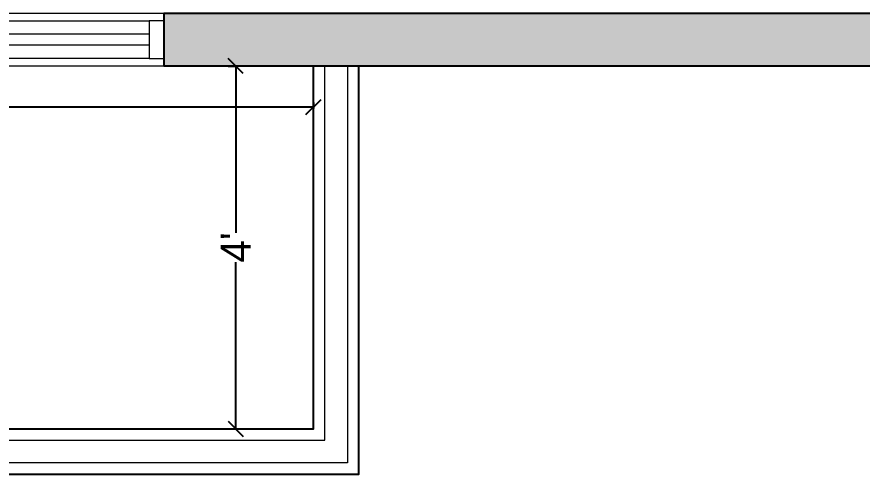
# Model space of a CAD drawing. Header units: inches. Extents: x 18646 to 39869, y 2287 to 7833.
# Drawn here: x 22524.7 to 22636.6, y 3786.6 to 3847.1 of the extents above; entities that cross this region are included whole.
import ezdxf

# ---------------------------------------------------------------- set-up
doc = ezdxf.new("R2010")
doc.units = ezdxf.units.IN
doc.header["$LTSCALE"] = 1.5
doc.header["$MEASUREMENT"] = 0
doc.header["$PDMODE"] = 3
doc.header["$PDSIZE"] = 4
doc.linetypes.add('HIDDEN', pattern=[0.375, 0.25, -0.125])
for name, color, linetype in [('A-WALL', 4, 'Continuous'), ('A-WALL-EXTR', 2, 'Continuous'), ('I-FNSH-DIMS', 7, 'Continuous'), ('I-GLAZ', 6, 'Continuous'), ('WALL', 4, 'Continuous')]:
    doc.layers.add(name, color=color, linetype=linetype)
doc.styles.add('3 by 16', font='GOTHIC.TTF', dxfattribs={"height": 4})
doc.dimstyles.new('3 by 16', dxfattribs={"dimtxt": 4, "dimasz": 2, "dimexe": 0.18, "dimexo": 0.0625, "dimgap": 0.09, "dimtad": 0, "dimtoh": 1, "dimdec": 0, "dimzin": 0, "dimdsep": 46, "dimlunit": 4, "dimtxsty": '3 by 16', "dimblk": 'OBLIQUE', "dimcen": 0.09, "dimclrd": 256, "dimclrt": 256, "dimadec": 0, "dimazin": 0, "dimtfac": 1, "dimtdec": 0, "dimtofl": 0, "dimtmove": 0, "dimatfit": 3, "dimldrblk": 'OBLIQUE', "dimfxl": 1, "dimfxlon": 1, "dimtolj": 1, "dimtzin": 0, "dimlwd": -1, "dimarcsym": 0})

# ---------------------------------------------------------------- blocks, each defined once
blk = doc.blocks.new('_Oblique')
at = {"color": 0, "linetype": 'ByBlock', "lineweight": -2}
blk.add_line((-0.5, -0.5), (0.5, 0.5), dxfattribs=at)
blk = doc.blocks.new('*D155')
at = {"layer": 'Defpoints', "color": 0, "lineweight": 5, "transparency": 16777216}
for p in [(22547.8, 3840.62), (22553.69, 3840.62), (22551.37, 3792.62)]:
    blk.add_point(p, dxfattribs=at)
at = {"layer": 'I-FNSH-DIMS', "color": 0, "lineweight": -2, "transparency": 16777216}
for p, q in [((22552.69, 3840.62), (22553.87, 3840.62)), ((22552.69, 3792.62), (22553.87, 3792.62))]:
    blk.add_line(p, q, dxfattribs=at)
at = {"layer": 'I-FNSH-DIMS', "transparency": 16777216}
for p, q in [((22553.69, 3840.62), (22553.69, 3818.56)), ((22553.69, 3792.62), (22553.69, 3814.68))]:
    blk.add_line(p, q, dxfattribs=at)
at = {"layer": 'I-FNSH-DIMS', "transparency": 16777216, "xscale": 2, "yscale": 2, "zscale": 2}
for p, rotation in [((22553.69, 3840.62), 90), ((22553.69, 3792.62), 270)]:
    blk.add_blockref('_Oblique', p, dxfattribs=dict(at, rotation=rotation))
at = {"layer": 'I-FNSH-DIMS', "lineweight": 5, "transparency": 16777216, "insert": (22553.69, 3816.62), "char_height": 4, "attachment_point": 5, "rotation": 90, "style": '3 by 16'}
blk.add_mtext("\\A1;4'", dxfattribs=at)
blk = doc.blocks.new('*D156')
at = {"layer": 'Defpoints', "color": 0, "lineweight": 5, "transparency": 16777216}
for p in [(22456.4, 3835.85), (22563.98, 3835.85), (22456.4, 3835.19)]:
    blk.add_point(p, dxfattribs=at)
at = {"layer": 'I-FNSH-DIMS', "color": 0, "lineweight": -2, "transparency": 16777216}
for p, q in [((22456.4, 3835.79), (22456.4, 3835.01)), ((22563.98, 3835.79), (22563.98, 3835.01))]:
    blk.add_line(p, q, dxfattribs=at)
at = {"layer": 'I-FNSH-DIMS', "transparency": 16777216}
for p, q in [((22456.4, 3835.19), (22508.32, 3835.19)), ((22563.98, 3835.19), (22512.06, 3835.19))]:
    blk.add_line(p, q, dxfattribs=at)
at = {"layer": 'I-FNSH-DIMS', "transparency": 16777216, "xscale": 2, "yscale": 2, "zscale": 2, "rotation": 180}
blk.add_blockref('_Oblique', (22456.4, 3835.19), dxfattribs=at)
at = {"layer": 'I-FNSH-DIMS', "transparency": 16777216, "xscale": 2, "yscale": 2, "zscale": 2}
blk.add_blockref('_Oblique', (22563.98, 3835.19), dxfattribs=at)
at = {"layer": 'I-FNSH-DIMS', "lineweight": 5, "transparency": 16777216, "insert": (22510.19, 3835.19), "char_height": 4, "attachment_point": 5, "style": '3 by 16'}
blk.add_mtext("\\A1;9'", dxfattribs=at)

msp = doc.modelspace()

# ---------------------------------------------------------------- hatches: boundary and pattern name
at = {"layer": 'A-WALL', "lineweight": 5, "transparency": 33554636}
h = msp.add_hatch(color=8, dxfattribs=at)
h.dxf.hatch_style = 1
h.paths.add_polyline_path([(22773.23, 3883.24), (22773.23, 3840.62), (22544.24, 3840.62), (22544.24, 3847.62), (22766.23, 3847.62), (22766.23, 3883.24)])

# ---------------------------------------------------------------- linework, layer by layer
msp.add_lwpolyline([(22568.48, 3840.62), (22568.48, 3788.12), (22451.9, 3788.12), (22451.9, 3840.62), (22454.9, 3840.62), (22454.9, 3791.12), (22565.48, 3791.12), (22565.48, 3840.62)], close=True, dxfattribs=at)
at = {"layer": 'A-WALL-EXTR', "color": 8, "linetype": 'HIDDEN', "lineweight": 5, "ltscale": 0.1, "transparency": 33554636}
msp.add_lwpolyline([(22450.43, 3840.62), (22450.43, 3786.62), (22570.01, 3786.62), (22570.01, 3840.62)], dxfattribs=at)
at = {"layer": 'I-GLAZ', "color": 6, "lineweight": 5, "ltscale": 0.05, "transparency": 33554636}
for points in [[(22472.24, 3840.62), (22472.24, 3847.62), (22544.24, 3847.62), (22544.24, 3840.62)], [(22542.24, 3846.62), (22542.24, 3841.62), (22474.24, 3841.62), (22474.24, 3846.62)], [(22542.24, 3846.62), (22542.24, 3841.62), (22544.24, 3841.62), (22544.24, 3846.62)], [(22474.24, 3844.87), (22542.24, 3844.87), (22542.24, 3843.37), (22474.24, 3843.37)]]:
    msp.add_lwpolyline(points, close=True, dxfattribs=at)
at = {"layer": 'WALL', "ltscale": 0.1, "transparency": 33554636}
for points in [[(22773.23, 3883.24), (22773.23, 3840.62), (22544.24, 3840.62), (22544.24, 3847.62), (22766.23, 3847.62), (22766.23, 3883.24), (22773.23, 3883.24)], [(22450.4, 3840.62), (22450.4, 3786.62), (22569.98, 3786.62), (22569.98, 3840.62)], [(22456.4, 3840.62), (22456.4, 3792.62), (22563.98, 3792.62), (22563.98, 3840.62)]]:
    msp.add_lwpolyline(points, dxfattribs=at)

# ---------------------------------------------------------------- dimensions: what is measured, and where the dimension line sits
at = {"layer": 'I-FNSH-DIMS', "lineweight": 5, "transparency": 33554636}
dim = msp.add_linear_dim(base=(22553.69, 3840.62), p1=(22551.37, 3792.62), p2=(22547.8, 3840.62), angle=90, dimstyle='3 by 16', dxfattribs=at)
dim.commit()
dim.dimension.update_dxf_attribs({"geometry": '*D155', "text_midpoint": (22553.69, 3816.62)})
dim = msp.add_linear_dim(base=(22456.4, 3835.19), p1=(22563.98, 3835.85), p2=(22456.4, 3835.85), dimstyle='3 by 16', dxfattribs=at)
dim.commit()
dim.dimension.update_dxf_attribs({"geometry": '*D156', "text_midpoint": (22510.19, 3835.19)})

doc.saveas('drawing.dxf')
